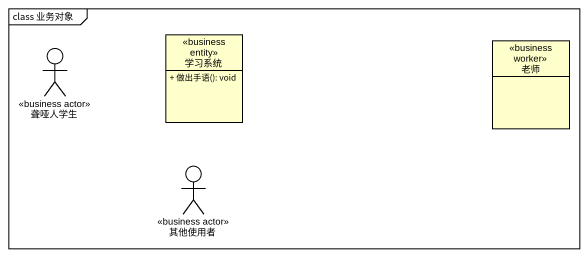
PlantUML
@startuml
mainframe class 业务对象
allowmixing
hide circle
hide empty members
skinparam classAttributeIconSize 0
actor 聋哑人学生 <<business actor>>
class 学习系统 <<business entity>> {
  + 做出手语(): void
}
class 老师 <<business worker>>
actor 其他使用者 <<business actor>>
@enduml
